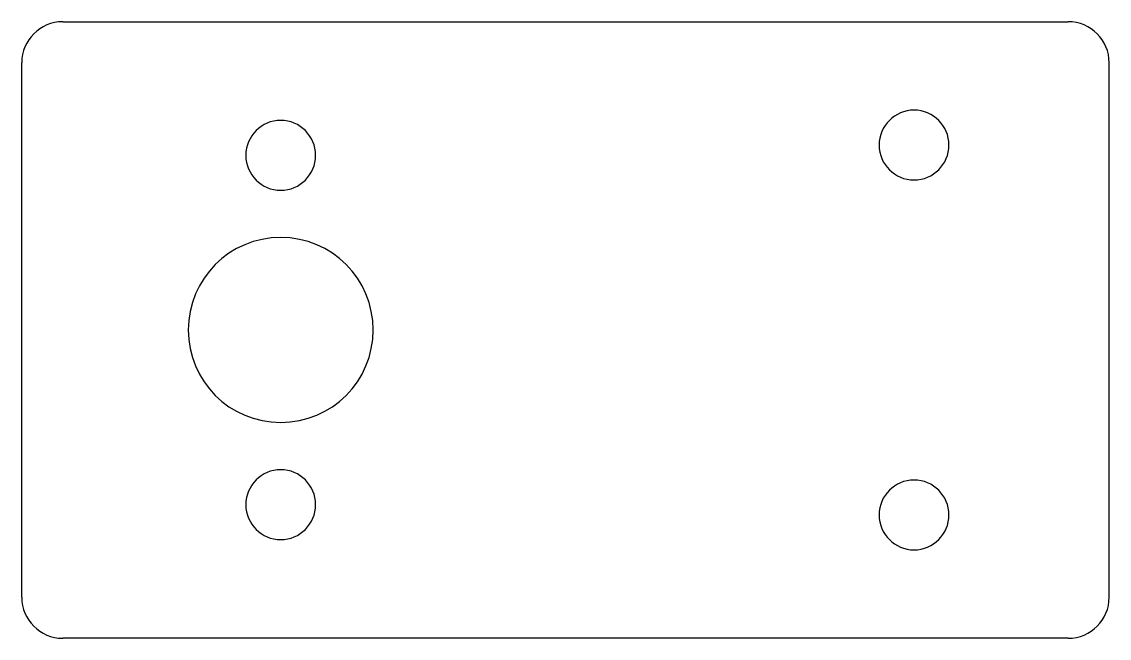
# Model space of a CAD drawing. Extents: x 1 to 3.08, y 1 to 2.18.
import ezdxf

# ---------------------------------------------------------------- set-up
doc = ezdxf.new("R2010")
doc.units = 0
doc.layers.add('3', color=7, linetype='CONTINUOUS')

msp = doc.modelspace()

# ---------------------------------------------------------------- linework, layer by layer
at = {"layer": '3', "color": 3, "linetype": 'CONTINUOUS'}
for p, q in [((1.0787, 2.1811), (3.0046, 2.1811)), ((1, 1.0787), (1, 2.1024)), ((3.0834, 1.0787), (3.0834, 2.1024)), ((3.0046, 1), (1.0787, 1))]:
    msp.add_line(p, q, dxfattribs=at)
for centre, radius, start, end in [((1.0787, 2.1024), 0.0787, 90, 180), ((3.0046, 2.1024), 0.0787, 360, 90), ((2.7094, 1.9449), 0.0669, 360, 180), ((1.4961, 1.9252), 0.0669, 360, 180), ((2.7094, 1.9449), 0.0669, 180, 360), ((1.4961, 1.9252), 0.0669, 180, 360), ((1.4961, 1.5906), 0.1772, 360, 180), ((1.4961, 1.5906), 0.1772, 180, 360), ((1.4961, 1.2559), 0.0669, 360, 180), ((2.7094, 1.2362), 0.0669, 360, 180), ((1.4961, 1.2559), 0.0669, 180, 360), ((2.7094, 1.2362), 0.0669, 180, 360), ((1.0787, 1.0787), 0.0787, 180, 270), ((3.0046, 1.0787), 0.0787, 270, 360)]:
    msp.add_arc(centre, radius, start, end, dxfattribs=at)

doc.saveas('drawing.dxf')
